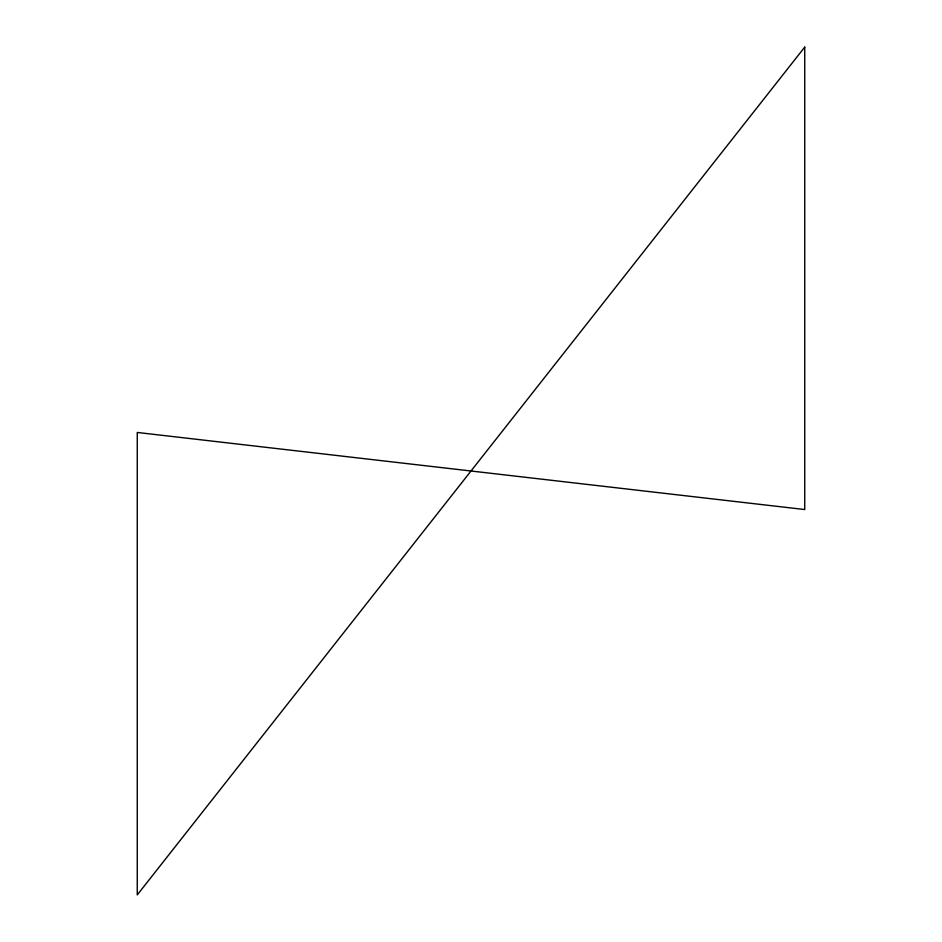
<?xml version="1.0" encoding="UTF-8"?>
<svg xmlns="http://www.w3.org/2000/svg" width="942" height="942" viewBox="0 0 942 942"><rect width="100%" height="100%" fill="white"/><g stroke="black" fill="none" stroke-linecap="round" stroke-linejoin="round"><path stroke-width="1.41" d="M804.739 47.1L137.261 894.9L137.261 432.46L804.739 509.54L804.739 47.1"/></g></svg>
